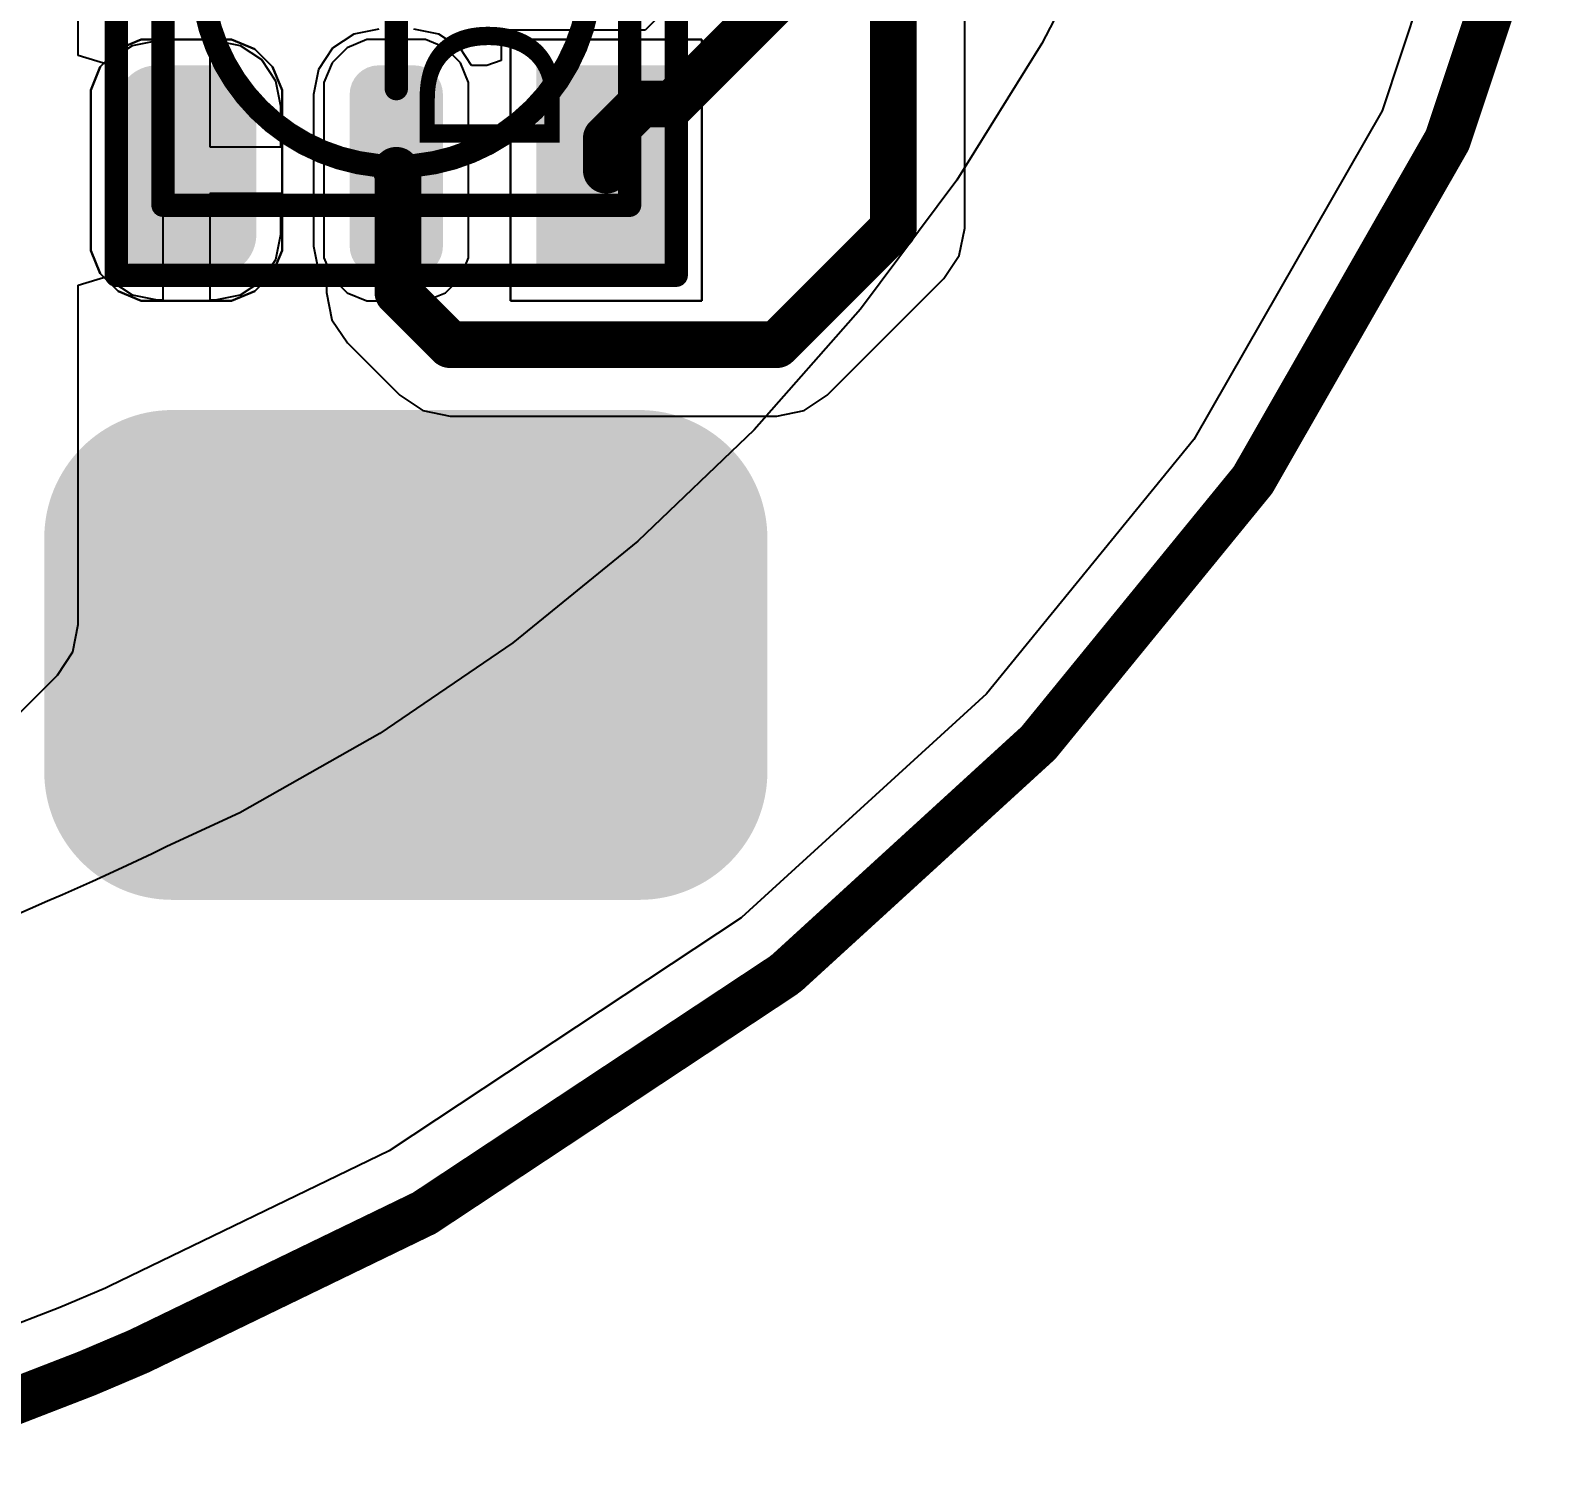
# Model space of a CAD drawing. Header units: inches. Extents: x -30 to 118, y 20 to 51.
# Drawn here: x 110.9 to 117.39, y 20.53 to 26.65 of the extents above; entities that cross this region are included whole.
import ezdxf

# ---------------------------------------------------------------- set-up
doc = ezdxf.new("R2010")
doc.units = ezdxf.units.IN
for name, color, linetype in [('Bottom Layer', 5, 'Continuous'), ('Bottom Solder', 6, 'Continuous'), ('Keep-Out Layer', 6, 'Continuous'), ('Mechanical 1', 6, 'Continuous'), ('Top Component Outline', 56, 'Continuous'), ('Top Courtyard', 56, 'Continuous'), ('Top Layer', 1, 'Continuous'), ('Top Overlay', 2, 'Continuous'), ('Top Paste', 8, 'Continuous'), ('Top Solder', 216, 'Continuous')]:
    doc.layers.add(name, color=color, linetype=linetype)
doc.styles.add('Arial', font='', dxfattribs={"height": 0.2})
doc.styles.get('Arial').set_extended_font_data('Arial')

# ---------------------------------------------------------------- blocks, each defined once
blk = doc.blocks.new('APA_RGB_LED_2020_573')
at = {"layer": 'Top Layer'}
h = blk.add_hatch(color=1, dxfattribs=at)
edge = h.paths.add_edge_path()
edge.add_arc((-1.125, 1.025), 0.125, 90, 180)
edge.add_line((-1.25, 1.025), (-1.25, 0.775))
edge.add_arc((-1.125, 0.775), 0.125, 180, 270)
edge.add_line((-1.125, 0.65), (-0.575, 0.65))
edge.add_arc((-0.575, 0.775), 0.125, 270, 360)
edge.add_line((-0.45, 0.775), (-0.45, 1.025))
edge.add_arc((-0.575, 1.025), 0.125, 0, 90)
edge.add_line((-0.575, 1.15), (-1.125, 1.15))
h = blk.add_hatch(color=1, dxfattribs=at)
edge = h.paths.add_edge_path()
edge.add_arc((0.575, 1.025), 0.125, 90, 180)
edge.add_line((0.45, 1.025), (0.45, 0.775))
edge.add_arc((0.575, 0.775), 0.125, 180, 270)
edge.add_line((0.575, 0.65), (1.125, 0.65))
edge.add_arc((1.125, 0.775), 0.125, 270, 360)
edge.add_line((1.25, 0.775), (1.25, 1.025))
edge.add_arc((1.125, 1.025), 0.125, 0, 90)
edge.add_line((1.125, 1.15), (0.575, 1.15))
h = blk.add_hatch(color=1, dxfattribs=at)
edge = h.paths.add_edge_path()
edge.add_arc((-1.175, 0.075), 0.075, 90, 180)
edge.add_line((-1.25, 0.075), (-1.25, -0.075))
edge.add_arc((-1.175, -0.075), 0.075, 180, 270)
edge.add_line((-1.175, -0.15), (-0.525, -0.15))
edge.add_arc((-0.525, -0.075), 0.075, 270, 360)
edge.add_line((-0.45, -0.075), (-0.45, 0.075))
edge.add_arc((-0.525, 0.075), 0.075, 0, 90)
edge.add_line((-0.525, 0.15), (-1.175, 0.15))
h = blk.add_hatch(color=1, dxfattribs=at)
edge = h.paths.add_edge_path()
edge.add_arc((0.525, 0.075), 0.075, 90, 180)
edge.add_line((0.45, 0.075), (0.45, -0.075))
edge.add_arc((0.525, -0.075), 0.075, 180, 270)
edge.add_line((0.525, -0.15), (1.175, -0.15))
edge.add_arc((1.175, -0.075), 0.075, 270, 360)
edge.add_line((1.25, -0.075), (1.25, 0.075))
edge.add_arc((1.175, 0.075), 0.075, 0, 90)
edge.add_line((1.175, 0.15), (0.525, 0.15))
blk.add_hatch(color=1, dxfattribs=at).paths.add_polyline_path([(-1.25, -0.65), (-0.45, -0.65), (-0.45, -1.15), (-1.25, -1.15)])
h = blk.add_hatch(color=1, dxfattribs=at)
edge = h.paths.add_edge_path()
edge.add_arc((0.575, -0.775), 0.125, 90, 180)
edge.add_line((0.45, -0.775), (0.45, -1.025))
edge.add_arc((0.575, -1.025), 0.125, 180, 270)
edge.add_line((0.575, -1.15), (1.125, -1.15))
edge.add_arc((1.125, -1.025), 0.125, 270, 360)
edge.add_line((1.25, -1.025), (1.25, -0.775))
edge.add_arc((1.125, -0.775), 0.125, 0, 90)
edge.add_line((1.125, -0.65), (0.575, -0.65))
at = {"layer": 'Top Paste'}
h = blk.add_hatch(color=8, dxfattribs=at)
edge = h.paths.add_edge_path()
edge.add_arc((-1.125, 1.025), 0.125, 90, 180)
edge.add_line((-1.25, 1.025), (-1.25, 0.775))
edge.add_arc((-1.125, 0.775), 0.125, 180, 270)
edge.add_line((-1.125, 0.65), (-0.575, 0.65))
edge.add_arc((-0.575, 0.775), 0.125, 270, 360)
edge.add_line((-0.45, 0.775), (-0.45, 1.025))
edge.add_arc((-0.575, 1.025), 0.125, 0, 90)
edge.add_line((-0.575, 1.15), (-1.125, 1.15))
h = blk.add_hatch(color=8, dxfattribs=at)
edge = h.paths.add_edge_path()
edge.add_arc((0.575, 1.025), 0.125, 90, 180)
edge.add_line((0.45, 1.025), (0.45, 0.775))
edge.add_arc((0.575, 0.775), 0.125, 180, 270)
edge.add_line((0.575, 0.65), (1.125, 0.65))
edge.add_arc((1.125, 0.775), 0.125, 270, 360)
edge.add_line((1.25, 0.775), (1.25, 1.025))
edge.add_arc((1.125, 1.025), 0.125, 0, 90)
edge.add_line((1.125, 1.15), (0.575, 1.15))
h = blk.add_hatch(color=8, dxfattribs=at)
edge = h.paths.add_edge_path()
edge.add_arc((-1.175, 0.075), 0.075, 90, 180)
edge.add_line((-1.25, 0.075), (-1.25, -0.075))
edge.add_arc((-1.175, -0.075), 0.075, 180, 270)
edge.add_line((-1.175, -0.15), (-0.525, -0.15))
edge.add_arc((-0.525, -0.075), 0.075, 270, 360)
edge.add_line((-0.45, -0.075), (-0.45, 0.075))
edge.add_arc((-0.525, 0.075), 0.075, 0, 90)
edge.add_line((-0.525, 0.15), (-1.175, 0.15))
h = blk.add_hatch(color=8, dxfattribs=at)
edge = h.paths.add_edge_path()
edge.add_arc((0.525, 0.075), 0.075, 90, 180)
edge.add_line((0.45, 0.075), (0.45, -0.075))
edge.add_arc((0.525, -0.075), 0.075, 180, 270)
edge.add_line((0.525, -0.15), (1.175, -0.15))
edge.add_arc((1.175, -0.075), 0.075, 270, 360)
edge.add_line((1.25, -0.075), (1.25, 0.075))
edge.add_arc((1.175, 0.075), 0.075, 0, 90)
edge.add_line((1.175, 0.15), (0.525, 0.15))
blk.add_hatch(color=8, dxfattribs=at).paths.add_polyline_path([(-1.25, -0.65), (-0.45, -0.65), (-0.45, -1.15), (-1.25, -1.15)])
h = blk.add_hatch(color=8, dxfattribs=at)
edge = h.paths.add_edge_path()
edge.add_arc((0.575, -0.775), 0.125, 90, 180)
edge.add_line((0.45, -0.775), (0.45, -1.025))
edge.add_arc((0.575, -1.025), 0.125, 180, 270)
edge.add_line((0.575, -1.15), (1.125, -1.15))
edge.add_arc((1.125, -1.025), 0.125, 270, 360)
edge.add_line((1.25, -1.025), (1.25, -0.775))
edge.add_arc((1.125, -0.775), 0.125, 0, 90)
edge.add_line((1.125, -0.65), (0.575, -0.65))
at = {"layer": 'Top Solder'}
h = blk.add_hatch(color=216, dxfattribs=at)
edge = h.paths.add_edge_path()
edge.add_arc((-1.125, 1.025), 0.175, 90, 180)
edge.add_line((-1.3, 1.025), (-1.3, 0.775))
edge.add_arc((-1.125, 0.775), 0.175, 180, 270)
edge.add_line((-1.125, 0.6), (-0.575, 0.6))
edge.add_arc((-0.575, 0.775), 0.175, 270, 360)
edge.add_line((-0.4, 0.775), (-0.4, 1.025))
edge.add_arc((-0.575, 1.025), 0.175, 0, 90)
edge.add_line((-0.575, 1.2), (-1.125, 1.2))
h = blk.add_hatch(color=216, dxfattribs=at)
edge = h.paths.add_edge_path()
edge.add_arc((0.575, 1.025), 0.175, 90, 180)
edge.add_line((0.4, 1.025), (0.4, 0.775))
edge.add_arc((0.575, 0.775), 0.175, 180, 270)
edge.add_line((0.575, 0.6), (1.125, 0.6))
edge.add_arc((1.125, 0.775), 0.175, 270, 360)
edge.add_line((1.3, 0.775), (1.3, 1.025))
edge.add_arc((1.125, 1.025), 0.175, 0, 90)
edge.add_line((1.125, 1.2), (0.575, 1.2))
h = blk.add_hatch(color=216, dxfattribs=at)
edge = h.paths.add_edge_path()
edge.add_arc((-1.175, 0.075), 0.125, 90, 180)
edge.add_line((-1.3, 0.075), (-1.3, -0.075))
edge.add_arc((-1.175, -0.075), 0.125, 180, 270)
edge.add_line((-1.175, -0.2), (-0.525, -0.2))
edge.add_arc((-0.525, -0.075), 0.125, 270, 360)
edge.add_line((-0.4, -0.075), (-0.4, 0.075))
edge.add_arc((-0.525, 0.075), 0.125, 0, 90)
edge.add_line((-0.525, 0.2), (-1.175, 0.2))
h = blk.add_hatch(color=216, dxfattribs=at)
edge = h.paths.add_edge_path()
edge.add_arc((0.525, 0.075), 0.125, 90, 180)
edge.add_line((0.4, 0.075), (0.4, -0.075))
edge.add_arc((0.525, -0.075), 0.125, 180, 270)
edge.add_line((0.525, -0.2), (1.175, -0.2))
edge.add_arc((1.175, -0.075), 0.125, 270, 360)
edge.add_line((1.3, -0.075), (1.3, 0.075))
edge.add_arc((1.175, 0.075), 0.125, 0, 90)
edge.add_line((1.175, 0.2), (0.525, 0.2))
blk.add_hatch(color=216, dxfattribs=at).paths.add_polyline_path([(-1.3, -0.6), (-0.4, -0.6), (-0.4, -1.2), (-1.3, -1.2)])
h = blk.add_hatch(color=216, dxfattribs=at)
edge = h.paths.add_edge_path()
edge.add_arc((0.575, -0.775), 0.175, 90, 180)
edge.add_line((0.4, -0.775), (0.4, -1.025))
edge.add_arc((0.575, -1.025), 0.175, 180, 270)
edge.add_line((0.575, -1.2), (1.125, -1.2))
edge.add_arc((1.125, -1.025), 0.175, 270, 360)
edge.add_line((1.3, -1.025), (1.3, -0.775))
edge.add_arc((1.125, -0.775), 0.175, 0, 90)
edge.add_line((1.125, -0.6), (0.575, -0.6))
at = {"layer": 'Top Component Outline'}
for points in [[(-1, 1, 0.1, 0.1, 0), (-1, -1, 0.1, 0.1, 0)], [(-1, 1, 0.1, 0.1, 0), (1, 1, 0.1, 0.1, 0)], [(1, 1, 0.1, 0.1, 0), (1, -1, 0.1, 0.1, 0)], [(-1, -1, 0.1, 0.1, 0), (1, -1, 0.1, 0.1, 0)]]:
    blk.add_lwpolyline(points, format="xyseb", dxfattribs=at)
for points in [[(-1.025, 1, 0.05, 0.05, 1), (-0.975, 1, 0.05, 0.05, 1)], [(-1.025, 1, 0.05, 0.05, 1), (-0.975, 1, 0.05, 0.05, 1)], [(0.975, 1, 0.05, 0.05, 1), (1.025, 1, 0.05, 0.05, 1)], [(0.975, 1, 0.05, 0.05, 1), (1.025, 1, 0.05, 0.05, 1)], [(-1.025, -1, 0.05, 0.05, 1), (-0.975, -1, 0.05, 0.05, 1)], [(-1.025, -1, 0.05, 0.05, 1), (-0.975, -1, 0.05, 0.05, 1)], [(0.975, -1, 0.05, 0.05, 1), (1.025, -1, 0.05, 0.05, 1)], [(0.975, -1, 0.05, 0.05, 1), (1.025, -1, 0.05, 0.05, 1)]]:
    blk.add_lwpolyline(points, format="xyseb", close=True, dxfattribs=at)
at = {"layer": 'Top Courtyard'}
for points in [[(-1.3, 1.2, 0.1, 0.1, 0), (1.3, 1.2, 0.1, 0.1, 0)], [(-1.3, 1.2, 0.1, 0.1, 0), (-1.3, -1.2, 0.1, 0.1, 0)], [(1.3, 1.2, 0.1, 0.1, 0), (1.3, -1.2, 0.1, 0.1, 0)], [(0, 0.5, 0.1, 0.1, 0), (0, -0.5, 0.1, 0.1, 0)], [(-0.5, 0, 0.1, 0.1, 0), (0.5, 0, 0.1, 0.1, 0)], [(-1.3, -1.2, 0.1, 0.1, 0), (1.3, -1.2, 0.1, 0.1, 0)]]:
    blk.add_lwpolyline(points, format="xyseb", dxfattribs=at)
for points in [[(-1.325, 1.2, 0.05, 0.05, 1), (-1.275, 1.2, 0.05, 0.05, 1)], [(-1.325, 1.2, 0.05, 0.05, 1), (-1.275, 1.2, 0.05, 0.05, 1)], [(1.275, 1.2, 0.05, 0.05, 1), (1.325, 1.2, 0.05, 0.05, 1)], [(1.275, 1.2, 0.05, 0.05, 1), (1.325, 1.2, 0.05, 0.05, 1)], [(-0.025, 0.5, 0.05, 0.05, 1), (0.025, 0.5, 0.05, 0.05, 1)], [(-0.525, 0, 0.05, 0.05, 1), (-0.475, 0, 0.05, 0.05, 1)], [(0.475, 0, 0.05, 0.05, 1), (0.525, 0, 0.05, 0.05, 1)], [(-0.025, -0.5, 0.05, 0.05, 1), (0.025, -0.5, 0.05, 0.05, 1)], [(-1.325, -1.2, 0.05, 0.05, 1), (-1.275, -1.2, 0.05, 0.05, 1)], [(-1.325, -1.2, 0.05, 0.05, 1), (-1.275, -1.2, 0.05, 0.05, 1)], [(1.275, -1.2, 0.05, 0.05, 1), (1.325, -1.2, 0.05, 0.05, 1)], [(1.275, -1.2, 0.05, 0.05, 1), (1.325, -1.2, 0.05, 0.05, 1)]]:
    blk.add_lwpolyline(points, format="xyseb", close=True, dxfattribs=at)
at = {"layer": 'Top Overlay'}
for p, q in [((-1.2929, 1.2689), (-1.1937, 1.31)), ((-1.1937, 1.31), (-1.14, 1.31)), ((-1.14, 1.31), (-1.14, 1.31)), ((-1.14, 1.31), (-0.56, 1.31)), ((-0.56, 1.31), (-0.5063, 1.31)), ((-0.5063, 1.31), (-0.4071, 1.2689)), ((0.4071, 1.2689), (0.5063, 1.31)), ((0.5063, 1.31), (0.56, 1.31)), ((0.56, 1.31), (0.56, 1.31)), ((0.56, 1.31), (1.14, 1.31)), ((1.14, 1.31), (1.1937, 1.31)), ((1.1937, 1.31), (1.2929, 1.2689)), ((-1.3689, 1.1929), (-1.2929, 1.2689)), ((-0.4071, 1.2689), (-0.3311, 1.1929)), ((0.3311, 1.1929), (0.4071, 1.2689)), ((1.2929, 1.2689), (1.3689, 1.1929)), ((-1.41, 1.0937), (-1.3689, 1.1929)), ((-0.3311, 1.1929), (-0.29, 1.0937)), ((0.29, 1.0937), (0.3311, 1.1929)), ((1.3689, 1.1929), (1.41, 1.0937)), ((-1.41, 1.04), (-1.41, 1.0937)), ((-1.41, 0.76), (-1.41, 1.04)), ((-0.29, 1.0937), (-0.29, 1.04)), ((-0.29, 1.04), (-0.29, 1.04)), ((-0.29, 1.04), (-0.29, 0.76)), ((0.29, 1.04), (0.29, 1.0937)), ((0.29, 0.76), (0.29, 1.04)), ((1.41, 1.0937), (1.41, 1.04)), ((1.41, 1.04), (1.41, 1.04)), ((1.41, 1.04), (1.41, 0.76)), ((-1.41, 0.76), (-1.41, 0.76)), ((-1.41, 0.7063), (-1.41, 0.76)), ((-0.29, 0.76), (-0.29, 0.7063)), ((0.29, 0.76), (0.29, 0.76)), ((0.29, 0.7063), (0.29, 0.76)), ((1.41, 0.76), (1.41, 0.7063)), ((-1.3689, 0.6071), (-1.41, 0.7063)), ((-0.29, 0.7063), (-0.3311, 0.6071)), ((0.3311, 0.6071), (0.29, 0.7063)), ((1.41, 0.7063), (1.3689, 0.6071)), ((-1.2929, 0.5311), (-1.3689, 0.6071)), ((-0.3311, 0.6071), (-0.4071, 0.5311)), ((0.4071, 0.5311), (0.3311, 0.6071)), ((1.3689, 0.6071), (1.2929, 0.5311)), ((-1.1937, 0.49), (-1.2929, 0.5311)), ((-0.4071, 0.5311), (-0.5063, 0.49)), ((0.5063, 0.49), (0.4071, 0.5311)), ((1.2929, 0.5311), (1.1937, 0.49)), ((-1.14, 0.49), (-1.1937, 0.49)), ((-0.56, 0.49), (-1.14, 0.49)), ((-0.5063, 0.49), (-0.56, 0.49)), ((-0.56, 0.49), (-0.56, 0.49)), ((0.56, 0.49), (0.5063, 0.49)), ((1.14, 0.49), (0.56, 0.49)), ((1.1937, 0.49), (1.14, 0.49)), ((1.14, 0.49), (1.14, 0.49)), ((-1.3103, 0.275), (-1.375, 0.2103)), ((-1.2258, 0.31), (-1.3103, 0.275)), ((-1.18, 0.31), (-1.2258, 0.31)), ((-0.52, 0.31), (-1.18, 0.31)), ((-0.4743, 0.31), (-0.52, 0.31)), ((-0.52, 0.31), (-0.52, 0.31)), ((-0.3897, 0.275), (-0.4743, 0.31)), ((-0.325, 0.2103), (-0.3897, 0.275)), ((0.3897, 0.275), (0.325, 0.2103)), ((0.4742, 0.31), (0.3897, 0.275)), ((0.52, 0.31), (0.4742, 0.31)), ((1.18, 0.31), (0.52, 0.31)), ((1.2258, 0.31), (1.18, 0.31)), ((1.18, 0.31), (1.18, 0.31)), ((1.3103, 0.275), (1.2258, 0.31)), ((1.375, 0.2103), (1.3103, 0.275)), ((-1.375, 0.2103), (-1.41, 0.1258)), ((-0.29, 0.1258), (-0.325, 0.2103)), ((0.325, 0.2103), (0.29, 0.1258)), ((1.41, 0.1258), (1.375, 0.2103)), ((-1.41, 0.1258), (-1.41, 0.08)), ((-1.41, 0.08), (-1.41, -0.08)), ((-1.41, 0.08), (-1.41, 0.08)), ((-0.29, 0.08), (-0.29, 0.1258)), ((-0.29, -0.08), (-0.29, 0.08)), ((0.29, 0.1258), (0.29, 0.08)), ((0.29, 0.08), (0.29, -0.08)), ((0.29, 0.08), (0.29, 0.08)), ((1.41, 0.08), (1.41, 0.1258)), ((1.41, -0.08), (1.41, 0.08)), ((-1.41, -0.08), (-1.41, -0.1257)), ((-1.41, -0.1257), (-1.375, -0.2103)), ((-0.325, -0.2103), (-0.29, -0.1257)), ((-0.29, -0.1257), (-0.29, -0.08)), ((-0.29, -0.08), (-0.29, -0.08)), ((0.29, -0.08), (0.29, -0.1257)), ((0.29, -0.1257), (0.325, -0.2103)), ((1.375, -0.2103), (1.41, -0.1257)), ((1.41, -0.1257), (1.41, -0.08)), ((1.41, -0.08), (1.41, -0.08)), ((-1.375, -0.2103), (-1.3103, -0.275)), ((-0.3897, -0.275), (-0.325, -0.2103)), ((0.325, -0.2103), (0.3897, -0.275)), ((1.3103, -0.275), (1.375, -0.2103)), ((-1.3103, -0.275), (-1.2258, -0.31)), ((-1.2258, -0.31), (-1.18, -0.31)), ((-1.18, -0.31), (-1.18, -0.31)), ((-1.18, -0.31), (-0.52, -0.31)), ((-0.52, -0.31), (-0.4743, -0.31)), ((-0.4743, -0.31), (-0.3897, -0.275)), ((0.3897, -0.275), (0.4742, -0.31)), ((0.4742, -0.31), (0.52, -0.31)), ((0.52, -0.31), (0.52, -0.31)), ((0.52, -0.31), (1.18, -0.31)), ((1.18, -0.31), (1.2258, -0.31)), ((1.2258, -0.31), (1.3103, -0.275)), ((-1.41, -1.31), (-1.41, -0.49)), ((-1.41, -0.49), (-0.29, -0.49)), ((-0.29, -0.49), (-0.29, -1.31)), ((0.4071, -0.5311), (0.5063, -0.49)), ((0.5063, -0.49), (0.56, -0.49)), ((0.56, -0.49), (0.56, -0.49)), ((0.56, -0.49), (1.14, -0.49)), ((1.14, -0.49), (1.1937, -0.49)), ((1.1937, -0.49), (1.2929, -0.5311)), ((0.3311, -0.6071), (0.4071, -0.5311)), ((1.2929, -0.5311), (1.3689, -0.6071)), ((0.29, -0.7063), (0.3311, -0.6071)), ((1.3689, -0.6071), (1.41, -0.7063)), ((0.29, -0.76), (0.29, -0.7063)), ((1.41, -0.7063), (1.41, -0.76)), ((0.29, -1.04), (0.29, -0.76)), ((1.41, -0.76), (1.41, -0.76)), ((1.41, -0.76), (1.41, -1.04)), ((0.29, -1.04), (0.29, -1.04)), ((0.29, -1.0937), (0.29, -1.04)), ((0.3311, -1.1929), (0.29, -1.0937)), ((1.41, -1.0937), (1.3689, -1.1929)), ((1.41, -1.04), (1.41, -1.0937)), ((0.4071, -1.2689), (0.3311, -1.1929)), ((1.3689, -1.1929), (1.2929, -1.2689)), ((0.5063, -1.31), (0.4071, -1.2689)), ((1.2929, -1.2689), (1.1937, -1.31)), ((-0.29, -1.31), (-1.41, -1.31)), ((0.56, -1.31), (0.5063, -1.31)), ((1.14, -1.31), (0.56, -1.31)), ((1.1937, -1.31), (1.14, -1.31)), ((1.14, -1.31), (1.14, -1.31))]:
    blk.add_line(p, q, dxfattribs=at)
at = {"layer": 'Top Courtyard', "style": 'Arial'}
blk.add_text('D46', height=0.6, dxfattribs=at).set_placement((-0.8, -0.7))

msp = doc.modelspace()

# ---------------------------------------------------------------- hatches: boundary and pattern name
at = {"layer": 'Bottom Layer'}
h = msp.add_hatch(color=5, dxfattribs=at)
edge = h.paths.add_edge_path()
edge.add_arc((111.51, 24.47), 0.5, 90, 180)
edge.add_line((111.01, 24.47), (111.01, 23.47))
edge.add_arc((111.51, 23.47), 0.5, 180, 270)
edge.add_line((111.51, 22.97), (113.51, 22.97))
edge.add_arc((113.51, 23.47), 0.5, 270, 360)
edge.add_line((114.01, 23.47), (114.01, 24.47))
edge.add_arc((113.51, 24.47), 0.5, 0, 90)
edge.add_line((113.51, 24.97), (111.51, 24.97))
at = {"layer": 'Bottom Solder'}
h = msp.add_hatch(color=6, dxfattribs=at)
edge = h.paths.add_edge_path()
edge.add_arc((111.51, 24.47), 0.55, 90, 180)
edge.add_line((110.96, 24.47), (110.96, 23.47))
edge.add_arc((111.51, 23.47), 0.55, 180, 270)
edge.add_line((111.51, 22.92), (113.51, 22.92))
edge.add_arc((113.51, 23.47), 0.55, 270, 360)
edge.add_line((114.06, 23.47), (114.06, 24.47))
edge.add_arc((113.51, 24.47), 0.55, 0, 90)
edge.add_line((113.51, 25.02), (111.51, 25.02))

# ---------------------------------------------------------------- linework, layer by layer
at = {"layer": 'Bottom Layer'}
for p, q in [((116.9837, 27.1707), (116.6947, 26.3031)), ((116.6947, 26.3031), (115.8887, 24.8939)), ((115.8887, 24.8939), (114.9988, 23.8038)), ((114.9988, 23.8038), (113.949, 22.8444)), ((113.9475, 22.8431), (112.438, 21.844)), ((113.949, 22.8444), (113.9475, 22.8431)), ((112.438, 21.844), (111.2394, 21.2635)), ((111.2219, 21.2559), (111.0264, 21.1729)), ((111.2394, 21.2635), (111.2219, 21.2559)), ((111.0264, 21.1729), (110.3799, 20.9225))]:
    msp.add_line(p, q, dxfattribs=at)
at = {"layer": 'Keep-Out Layer'}
for points in [[(116.9753, 26.1776, 0.2, 0.2, 0), (117.288, 27.1163, 0.2, 0.2, 0)], [(116.1416, 24.72, 0.2, 0.2, 0), (116.9753, 26.1776, 0.2, 0.2, 0)], [(115.2217, 23.5931, 0.2, 0.2, 0), (116.1416, 24.72, 0.2, 0.2, 0)], [(114.1477, 22.6115, 0.2, 0.2, 0), (115.2217, 23.5931, 0.2, 0.2, 0)], [(114.1274, 22.5954, 0.2, 0.2, 0), (114.1477, 22.6115, 0.2, 0.2, 0)], [(112.5898, 21.5777, 0.2, 0.2, 0), (114.1274, 22.5954, 0.2, 0.2, 0)], [(111.3668, 20.9853, 0.2, 0.2, 0), (112.5898, 21.5777, 0.2, 0.2, 0)], [(111.1414, 20.8894, 0.2, 0.2, 0), (111.3424, 20.9748, 0.2, 0.2, 0)], [(111.3424, 20.9748, 0.2, 0.2, 0), (111.3668, 20.9853, 0.2, 0.2, 0)], [(110.4675, 20.6284, 0.2, 0.2, 0), (111.1414, 20.8894, 0.2, 0.2, 0)]]:
    msp.add_lwpolyline(points, format="xyseb", dxfattribs=at)
for points in [[(116.9253, 26.1776, 0.1, 0.1, 1), (117.0253, 26.1776, 0.1, 0.1, 1)], [(116.9253, 26.1776, 0.1, 0.1, 1), (117.0253, 26.1776, 0.1, 0.1, 1)], [(116.0916, 24.72, 0.1, 0.1, 1), (116.1916, 24.72, 0.1, 0.1, 1)], [(116.0916, 24.72, 0.1, 0.1, 1), (116.1916, 24.72, 0.1, 0.1, 1)], [(115.1717, 23.5931, 0.1, 0.1, 1), (115.2717, 23.5931, 0.1, 0.1, 1)], [(115.1717, 23.5931, 0.1, 0.1, 1), (115.2717, 23.5931, 0.1, 0.1, 1)], [(114.0977, 22.6115, 0.1, 0.1, 1), (114.1977, 22.6115, 0.1, 0.1, 1)], [(114.0977, 22.6115, 0.1, 0.1, 1), (114.1977, 22.6115, 0.1, 0.1, 1)], [(114.0774, 22.5954, 0.1, 0.1, 1), (114.1774, 22.5954, 0.1, 0.1, 1)], [(114.0774, 22.5954, 0.1, 0.1, 1), (114.1774, 22.5954, 0.1, 0.1, 1)], [(112.5398, 21.5777, 0.1, 0.1, 1), (112.6398, 21.5777, 0.1, 0.1, 1)], [(112.5398, 21.5777, 0.1, 0.1, 1), (112.6398, 21.5777, 0.1, 0.1, 1)], [(111.2924, 20.9748, 0.1, 0.1, 1), (111.3924, 20.9748, 0.1, 0.1, 1)], [(111.2924, 20.9748, 0.1, 0.1, 1), (111.3924, 20.9748, 0.1, 0.1, 1)], [(111.3168, 20.9853, 0.1, 0.1, 1), (111.4168, 20.9853, 0.1, 0.1, 1)], [(111.3168, 20.9853, 0.1, 0.1, 1), (111.4168, 20.9853, 0.1, 0.1, 1)], [(111.0914, 20.8894, 0.1, 0.1, 1), (111.1914, 20.8894, 0.1, 0.1, 1)], [(111.0914, 20.8894, 0.1, 0.1, 1), (111.1914, 20.8894, 0.1, 0.1, 1)]]:
    msp.add_lwpolyline(points, format="xyseb", close=True, dxfattribs=at)
at = {"layer": 'Mechanical 1'}
for points in [[(116.9753, 26.1776, 0.2, 0.2, 0), (117.288, 27.1163, 0.2, 0.2, 0)], [(111.8798, 26.3084, 0.1, 0.1, -0.198911), (111.6357, 26.8978, 0.1, 0.1, 0)], [(113.3027, 26.8978, 0.1, 0.1, -0.198911), (113.0586, 26.3084, 0.1, 0.1, 0)], [(112.4692, 26.0643, 0.1, 0.1, -0.198911), (111.8798, 26.3084, 0.1, 0.1, 0)], [(113.0586, 26.3084, 0.1, 0.1, -0.198911), (112.4692, 26.0643, 0.1, 0.1, 0)], [(116.1416, 24.72, 0.2, 0.2, 0), (116.9753, 26.1776, 0.2, 0.2, 0)], [(115.2217, 23.5931, 0.2, 0.2, 0), (116.1416, 24.72, 0.2, 0.2, 0)], [(114.1477, 22.6115, 0.2, 0.2, 0), (115.2217, 23.5931, 0.2, 0.2, 0)], [(114.1274, 22.5954, 0.2, 0.2, 0), (114.1477, 22.6115, 0.2, 0.2, 0)], [(112.5898, 21.5777, 0.2, 0.2, 0), (114.1274, 22.5954, 0.2, 0.2, 0)], [(111.3668, 20.9853, 0.2, 0.2, 0), (112.5898, 21.5777, 0.2, 0.2, 0)], [(111.1414, 20.8894, 0.2, 0.2, 0), (111.3424, 20.9748, 0.2, 0.2, 0)], [(111.3424, 20.9748, 0.2, 0.2, 0), (111.3668, 20.9853, 0.2, 0.2, 0)], [(110.4675, 20.6284, 0.2, 0.2, 0), (111.1414, 20.8894, 0.2, 0.2, 0)]]:
    msp.add_lwpolyline(points, format="xyseb", dxfattribs=at)
for points in [[(111.8548, 26.3084, 0.05, 0.05, 1), (111.9048, 26.3084, 0.05, 0.05, 1)], [(111.8548, 26.3084, 0.05, 0.05, 1), (111.9048, 26.3084, 0.05, 0.05, 1)], [(113.0336, 26.3084, 0.05, 0.05, 1), (113.0836, 26.3084, 0.05, 0.05, 1)], [(113.0336, 26.3084, 0.05, 0.05, 1), (113.0836, 26.3084, 0.05, 0.05, 1)], [(116.9253, 26.1776, 0.1, 0.1, 1), (117.0253, 26.1776, 0.1, 0.1, 1)], [(116.9253, 26.1776, 0.1, 0.1, 1), (117.0253, 26.1776, 0.1, 0.1, 1)], [(112.4442, 26.0643, 0.05, 0.05, 1), (112.4942, 26.0643, 0.05, 0.05, 1)], [(112.4442, 26.0643, 0.05, 0.05, 1), (112.4942, 26.0643, 0.05, 0.05, 1)], [(116.0916, 24.72, 0.1, 0.1, 1), (116.1916, 24.72, 0.1, 0.1, 1)], [(116.0916, 24.72, 0.1, 0.1, 1), (116.1916, 24.72, 0.1, 0.1, 1)], [(115.1717, 23.5931, 0.1, 0.1, 1), (115.2717, 23.5931, 0.1, 0.1, 1)], [(115.1717, 23.5931, 0.1, 0.1, 1), (115.2717, 23.5931, 0.1, 0.1, 1)], [(114.0977, 22.6115, 0.1, 0.1, 1), (114.1977, 22.6115, 0.1, 0.1, 1)], [(114.0977, 22.6115, 0.1, 0.1, 1), (114.1977, 22.6115, 0.1, 0.1, 1)], [(114.0774, 22.5954, 0.1, 0.1, 1), (114.1774, 22.5954, 0.1, 0.1, 1)], [(114.0774, 22.5954, 0.1, 0.1, 1), (114.1774, 22.5954, 0.1, 0.1, 1)], [(112.5398, 21.5777, 0.1, 0.1, 1), (112.6398, 21.5777, 0.1, 0.1, 1)], [(112.5398, 21.5777, 0.1, 0.1, 1), (112.6398, 21.5777, 0.1, 0.1, 1)], [(111.2924, 20.9748, 0.1, 0.1, 1), (111.3924, 20.9748, 0.1, 0.1, 1)], [(111.2924, 20.9748, 0.1, 0.1, 1), (111.3924, 20.9748, 0.1, 0.1, 1)], [(111.3168, 20.9853, 0.1, 0.1, 1), (111.4168, 20.9853, 0.1, 0.1, 1)], [(111.3168, 20.9853, 0.1, 0.1, 1), (111.4168, 20.9853, 0.1, 0.1, 1)], [(111.0914, 20.8894, 0.1, 0.1, 1), (111.1914, 20.8894, 0.1, 0.1, 1)], [(111.0914, 20.8894, 0.1, 0.1, 1), (111.1914, 20.8894, 0.1, 0.1, 1)]]:
    msp.add_lwpolyline(points, format="xyseb", close=True, dxfattribs=at)
at = {"layer": 'Top Layer'}
for p, q in [((114.9059, 25.8), (114.9059, 28.8)), ((111.1059, 26.54), (111.1059, 27.1669)), ((116.9837, 27.1707), (116.6947, 26.3031)), ((113.7941, 26.9053), (113.5366, 26.6478)), ((111.4442, 26.6032), (111.3369, 26.5818)), ((111.4692, 26.6032), (111.4442, 26.6032)), ((111.4692, 26.0478), (111.4692, 26.6032)), ((111.6942, 26.6032), (111.6692, 26.6032)), ((111.6692, 26.6032), (111.6692, 26.1478)), ((111.8015, 26.5818), (111.6942, 26.6032)), ((112.2869, 26.6318), (112.196, 26.5711)), ((112.3942, 26.6532), (112.2869, 26.6318)), ((112.6515, 26.6318), (112.5442, 26.6532)), ((112.7425, 26.5711), (112.6515, 26.6318)), ((113.5366, 26.6478), (112.9192, 26.6478)), ((112.9192, 26.6478), (112.9192, 26.5177)), ((111.2329, 26.5015), (111.1059, 26.54)), ((111.3369, 26.5818), (111.2459, 26.5211)), ((111.8925, 26.5211), (111.8015, 26.5818)), ((112.196, 26.5711), (112.1352, 26.4801)), ((112.7922, 26.4966), (112.7425, 26.5711)), ((111.2459, 26.5211), (111.2329, 26.5015)), ((111.9533, 26.4301), (111.8925, 26.5211)), ((112.1352, 26.4801), (112.1138, 26.3728)), ((112.8572, 26.4976), (112.7922, 26.4966)), ((112.9192, 26.5177), (112.8572, 26.4976)), ((111.9746, 26.3228), (111.9533, 26.4301)), ((112.1138, 26.3728), (112.1138, 25.7228)), ((111.9746, 26.1478), (111.9746, 26.3228)), ((116.6947, 26.3031), (115.8887, 24.8939)), ((111.6692, 26.1478), (111.9746, 26.1478)), ((111.4692, 25.4924), (111.4692, 26.0478)), ((111.9746, 25.9478), (111.6692, 25.9478)), ((111.6692, 25.9478), (111.6692, 25.4924)), ((111.9746, 25.7728), (111.9746, 25.9478)), ((111.9533, 25.6655), (111.9746, 25.7728)), ((114.8826, 25.6829), (114.9059, 25.8)), ((114.9059, 25.8), (114.9059, 25.8)), ((112.1138, 25.7228), (112.1352, 25.6155)), ((111.8925, 25.5745), (111.9533, 25.6655)), ((114.8163, 25.5837), (114.8826, 25.6829)), ((111.1059, 25.5556), (111.2329, 25.5941)), ((111.2329, 25.5941), (111.2459, 25.5745)), ((111.2459, 25.5745), (111.3369, 25.5137)), ((111.8015, 25.5137), (111.8925, 25.5745)), ((112.1352, 25.6155), (112.17, 25.5634)), ((112.17, 25.5634), (112.17, 25.5241)), ((114.3163, 25.0837), (114.8163, 25.5837)), ((111.1059, 24.1), (111.1059, 25.5556)), ((111.3369, 25.5137), (111.4442, 25.4924)), ((111.6942, 25.4924), (111.8015, 25.5137)), ((112.17, 25.5241), (112.17, 25.5241)), ((112.17, 25.5241), (112.1933, 25.4071)), ((111.4442, 25.4924), (111.4692, 25.4924)), ((111.6692, 25.4924), (111.6942, 25.4924)), ((112.1933, 25.4071), (112.2596, 25.3078)), ((112.2596, 25.3078), (112.4837, 25.0837)), ((112.4837, 25.0837), (112.4837, 25.0837)), ((112.4837, 25.0837), (112.5829, 25.0174)), ((114.2171, 25.0174), (114.3163, 25.0837)), ((112.5829, 25.0174), (112.7, 24.9941)), ((112.7, 24.9941), (114.1, 24.9941)), ((114.1, 24.9941), (114.2171, 25.0174)), ((114.1, 24.9941), (114.1, 24.9941)), ((115.8887, 24.8939), (114.9988, 23.8038)), ((111.0826, 23.9829), (111.1059, 24.1)), ((111.1059, 24.1), (111.1059, 24.1)), ((111.0163, 23.8837), (111.0826, 23.9829)), ((110.4163, 23.2837), (111.0163, 23.8837)), ((111.0163, 23.8837), (111.0163, 23.8837)), ((114.9988, 23.8038), (113.949, 22.8444)), ((113.9475, 22.8431), (112.438, 21.844)), ((113.949, 22.8444), (113.9475, 22.8431)), ((112.438, 21.844), (111.2394, 21.2635)), ((111.2219, 21.2559), (111.0264, 21.1729)), ((111.2394, 21.2635), (111.2219, 21.2559)), ((111.0264, 21.1729), (110.3799, 20.9225))]:
    msp.add_line(p, q, dxfattribs=at)
for points in [[(114.6, 25.8, 0.2, 0.2, 0), (114.6, 28.8, 0.2, 0.2, 0)], [(113.6538, 26.3324, 0.2, 0.2, 0), (114.1, 26.7786, 0.2, 0.2, 0)], [(113.3692, 26.1843, 0.2, 0.2, 0), (113.5173, 26.3324, 0.2, 0.2, 0)], [(113.5173, 26.3324, 0.2, 0.2, 0), (113.6538, 26.3324, 0.2, 0.2, 0)], [(113.3692, 26.0478, 0.2, 0.2, 0), (113.3692, 26.1843, 0.2, 0.2, 0)], [(112.4692, 26.0478, 0.2, 0.2, 0), (112.4759, 26.0411, 0.2, 0.2, 0)], [(112.4759, 25.5241, 0.2, 0.2, 0), (112.4759, 26.0411, 0.2, 0.2, 0)], [(114.1, 25.3, 0.2, 0.2, 0), (114.6, 25.8, 0.2, 0.2, 0)], [(112.4759, 25.5241, 0.2, 0.2, 0), (112.7, 25.3, 0.2, 0.2, 0)], [(112.7, 25.3, 0.2, 0.2, 0), (114.1, 25.3, 0.2, 0.2, 0)]]:
    msp.add_lwpolyline(points, format="xyseb", dxfattribs=at)
for points in [[(113.4673, 26.3324, 0.1, 0.1, 1), (113.5673, 26.3324, 0.1, 0.1, 1)], [(113.4673, 26.3324, 0.1, 0.1, 1), (113.5673, 26.3324, 0.1, 0.1, 1)], [(113.6038, 26.3324, 0.1, 0.1, 1), (113.7038, 26.3324, 0.1, 0.1, 1)], [(113.6038, 26.3324, 0.1, 0.1, 1), (113.7038, 26.3324, 0.1, 0.1, 1)], [(113.3192, 26.1843, 0.1, 0.1, 1), (113.4192, 26.1843, 0.1, 0.1, 1)], [(113.3192, 26.1843, 0.1, 0.1, 1), (113.4192, 26.1843, 0.1, 0.1, 1)], [(112.4192, 26.0478, 0.1, 0.1, 1), (112.5192, 26.0478, 0.1, 0.1, 1)], [(113.3192, 26.0478, 0.1, 0.1, 1), (113.4192, 26.0478, 0.1, 0.1, 1)], [(112.4259, 26.0411, 0.1, 0.1, 1), (112.5259, 26.0411, 0.1, 0.1, 1)], [(112.4259, 26.0411, 0.1, 0.1, 1), (112.5259, 26.0411, 0.1, 0.1, 1)], [(114.55, 25.8, 0.1, 0.1, 1), (114.65, 25.8, 0.1, 0.1, 1)], [(114.55, 25.8, 0.1, 0.1, 1), (114.65, 25.8, 0.1, 0.1, 1)], [(112.4259, 25.5241, 0.1, 0.1, 1), (112.5259, 25.5241, 0.1, 0.1, 1)], [(112.4259, 25.5241, 0.1, 0.1, 1), (112.5259, 25.5241, 0.1, 0.1, 1)], [(112.65, 25.3, 0.1, 0.1, 1), (112.75, 25.3, 0.1, 0.1, 1)], [(112.65, 25.3, 0.1, 0.1, 1), (112.75, 25.3, 0.1, 0.1, 1)], [(114.05, 25.3, 0.1, 0.1, 1), (114.15, 25.3, 0.1, 0.1, 1)], [(114.05, 25.3, 0.1, 0.1, 1), (114.15, 25.3, 0.1, 0.1, 1)]]:
    msp.add_lwpolyline(points, format="xyseb", close=True, dxfattribs=at)
at = {"layer": 'Top Overlay'}
for p, q in [((115.3947, 26.8977), (115.237, 26.5909)), ((111.3755, 26.6078), (111.2763, 26.5667)), ((111.7629, 26.6078), (111.3755, 26.6078)), ((111.8622, 26.5667), (111.7629, 26.6078)), ((112.3435, 26.6078), (112.2589, 26.5728)), ((112.595, 26.6078), (112.3435, 26.6078)), ((112.6795, 26.5728), (112.595, 26.6078)), ((113.7792, 26.6078), (112.9592, 26.6078)), ((112.9592, 26.6078), (112.9592, 25.4878)), ((113.7792, 25.4878), (113.7792, 26.6078)), ((111.2763, 26.5667), (111.2003, 26.4907)), ((111.9381, 26.4907), (111.8622, 26.5667)), ((112.2589, 26.5728), (112.1942, 26.5081)), ((112.7442, 26.5081), (112.6795, 26.5728)), ((115.237, 26.5909), (114.8718, 26.0054)), ((111.2003, 26.4907), (111.1592, 26.3915)), ((111.9792, 26.3915), (111.9381, 26.4907)), ((112.1942, 26.5081), (112.1592, 26.4235)), ((112.7792, 26.4235), (112.7442, 26.5081)), ((112.1592, 26.4235), (112.1592, 26.3778)), ((112.7792, 26.3778), (112.7792, 26.4235)), ((111.1592, 26.3915), (111.1592, 26.3378)), ((111.9792, 26.3378), (111.9792, 26.3915)), ((112.1592, 26.3778), (112.1592, 25.7178)), ((112.7792, 25.7178), (112.7792, 26.3778)), ((111.1592, 26.3378), (111.1592, 25.7578)), ((111.9792, 25.7578), (111.9792, 26.3378)), ((114.8718, 26.0054), (114.4595, 25.4521)), ((111.1592, 25.7578), (111.1592, 25.7041)), ((111.9792, 25.7041), (111.9792, 25.7578)), ((111.1592, 25.7041), (111.2003, 25.6048)), ((111.9381, 25.6048), (111.9792, 25.7041)), ((112.1592, 25.7178), (112.1592, 25.672)), ((112.7792, 25.672), (112.7792, 25.7178)), ((112.1592, 25.672), (112.1942, 25.5875)), ((112.7442, 25.5875), (112.7792, 25.672)), ((111.2003, 25.6048), (111.2763, 25.5289)), ((111.8622, 25.5289), (111.9381, 25.6048)), ((112.1942, 25.5875), (112.2589, 25.5228)), ((112.6795, 25.5228), (112.7442, 25.5875)), ((111.2763, 25.5289), (111.3755, 25.4878)), ((111.7629, 25.4878), (111.8622, 25.5289)), ((112.2589, 25.5228), (112.3435, 25.4878)), ((112.595, 25.4878), (112.6795, 25.5228)), ((111.3755, 25.4878), (111.7629, 25.4878)), ((112.3435, 25.4878), (112.595, 25.4878)), ((112.9592, 25.4878), (113.7792, 25.4878)), ((114.4595, 25.4521), (114.0027, 24.9349)), ((114.0027, 24.9349), (113.5047, 24.4573)), ((113.5047, 24.4573), (112.9689, 24.0225)), ((112.9689, 24.0225), (112.3989, 23.6336)), ((112.3989, 23.6336), (111.7987, 23.2931)), ((111.7987, 23.2931), (111.4855, 23.1484)), ((111.4221, 23.1178), (111.2947, 23.0579)), ((111.4855, 23.1484), (111.4221, 23.1178)), ((111.4855, 23.1484), (111.4855, 23.1484)), ((111.2947, 23.0579), (111.1667, 22.9992)), ((111.1667, 22.9992), (111.0382, 22.9418)), ((110.9736, 22.9138), (110.9001, 22.8814)), ((111.0382, 22.9418), (110.9736, 22.9138)), ((110.9001, 22.8814), (110.7527, 22.8177))]:
    msp.add_line(p, q, dxfattribs=at)

# ---------------------------------------------------------------- block references
at = {"rotation": 90}
msp.add_blockref('APA_RGB_LED_2020_573', (112.4692, 26.8978), dxfattribs=at)

doc.saveas('drawing.dxf')
